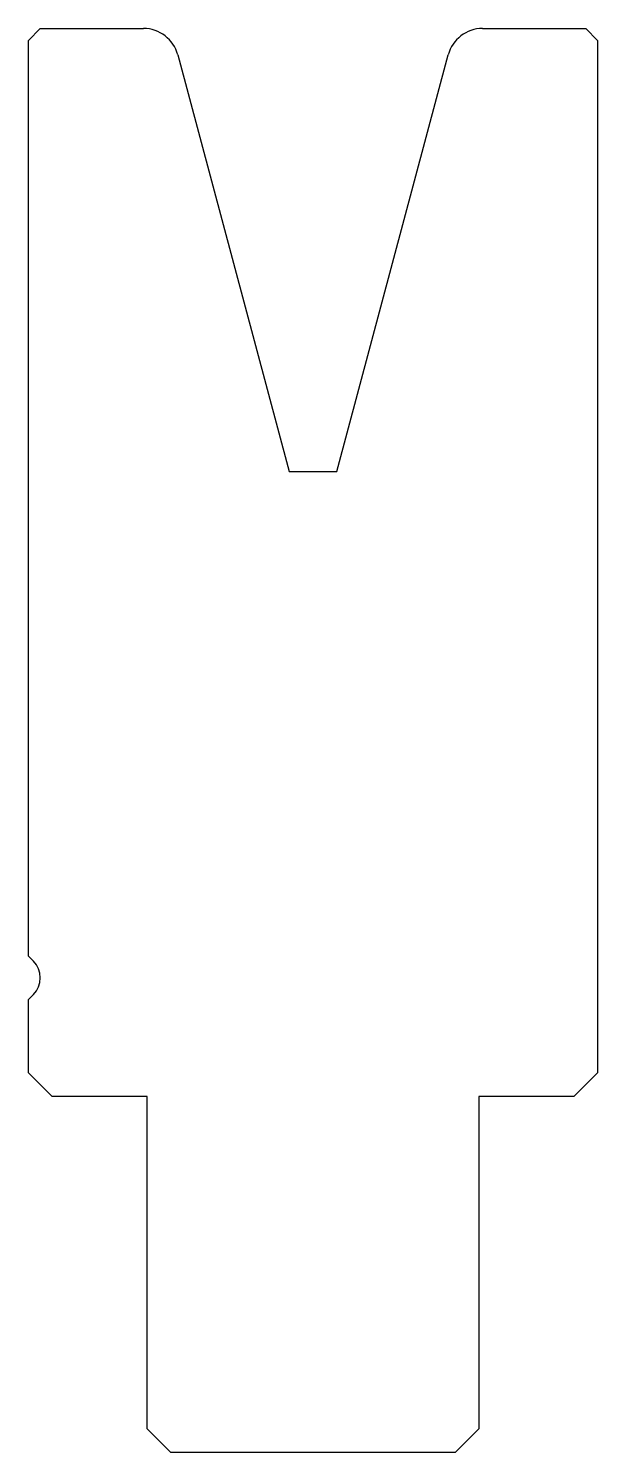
# Model space of a CAD drawing. Header units: metres. Extents: x -12 to 12, y 0 to 60.
import ezdxf

# ---------------------------------------------------------------- set-up
doc = ezdxf.new("R2010")
doc.units = ezdxf.units.M

msp = doc.modelspace()

# ---------------------------------------------------------------- linework, layer by layer
for p, q in [((-11.5, 60), (-12, 59.5)), ((-11.5, 60), (-7.15099, 60)), ((7.15099, 60), (11.5, 60)), ((12, 59.5), (11.5, 60)), ((-12, 20.914214), (-12, 59.5)), ((12, 59.5), (12, 16)), ((-5.702102, 58.888229), (-1, 41.339746)), ((1, 41.339746), (5.702102, 58.888229)), ((-1, 41.339746), (1, 41.339746)), ((-12, 20.914214), (-11.792893, 20.707107)), ((-11.792893, 19.292893), (-12, 19.085786)), ((-12, 16), (-12, 19.085786)), ((-12, 16), (-11, 15)), ((11, 15), (12, 16)), ((-7, 15), (-11, 15)), ((-7, 1), (-7, 15)), ((7, 15), (7, 1)), ((11, 15), (7, 15)), ((-7, 1), (-6, 0)), ((6, 0), (7, 1)), ((6, 0), (-6, 0))]:
    msp.add_line(p, q)
for centre, radius, start, end in [((-7.15099, 58.5), 1.5, 15, 90), ((7.15099, 58.5), 1.5, 90, 165), ((-12.5, 20), 1, 315, 45)]:
    msp.add_arc(centre, radius, start, end)

doc.saveas('drawing.dxf')
